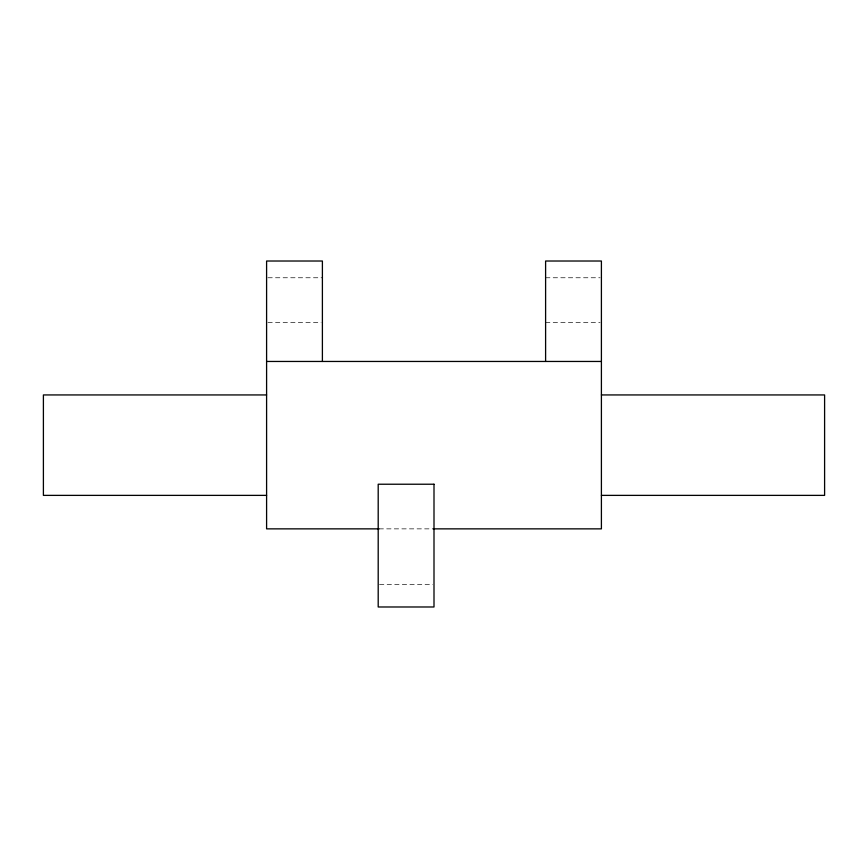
<?xml version="1.0" encoding="UTF-8"?>
<svg xmlns="http://www.w3.org/2000/svg" width="868" height="868" viewBox="0 0 868 868"><rect width="100%" height="100%" fill="white"/><g stroke="black" fill="none" stroke-linecap="round" stroke-linejoin="round"><path stroke-width="0.65" stroke-dasharray="4.34 3.25" d="M267.93 277.76L322.397 277.76M545.603 277.76L600.07 277.76M267.93 322.397L321.073 322.397M545.603 322.397L600.07 322.397M379.099 528.862L433.327 528.862M379.533 584.663L432.676 584.663"/><path stroke-width="1.3" d="M266.595 361.457L601.405 361.457M266.595 394.94L43.4 394.94L43.4 495.378L266.595 495.378M601.405 394.94L824.6 394.94L824.6 495.378L601.405 495.378M379.099 528.862L266.595 528.862L266.595 261.018L322.397 261.018L322.397 361.457M433.327 528.862L601.405 528.862L601.405 261.018L545.603 261.018L545.603 361.457M434 484.225L378.198 484.225L378.198 606.982L434 606.982L434 484.225"/></g></svg>
